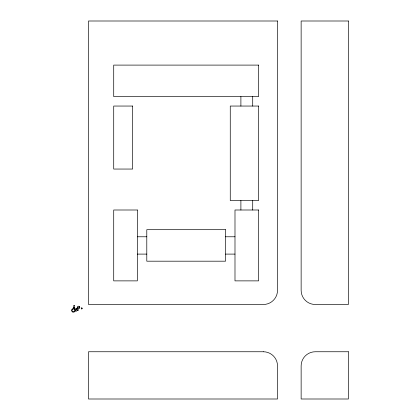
<?xml version="1.0" encoding="UTF-8"?>
<svg xmlns="http://www.w3.org/2000/svg" width="420" height="420" viewBox="0 0 420 420"><rect width="100%" height="100%" fill="white"/><g stroke="black" fill="none" stroke-linecap="round" stroke-linejoin="round"><path stroke-width="0.63" d="M81.911 308.868C80.945 307.419 83.16 308.301 81.716 308.889M81.837 308.847L81.79 307.907M137.34 236.775L146.79 236.775M225.54 236.775L234.99 236.775M137.34 254.1L146.79 254.1M225.54 254.1L234.99 254.1M73.978 307.482L74.167 308.301M73.285 307.734L73.6 307.419M73.285 308.049L73.978 308.112L73.915 307.419M75.947 308.653L76.739 308.653M81.853 307.913L81.27 308.296L81.653 308.884M77.942 308.621L77.973 308.637A0.63 0.63 0 0 1 78.388 307.451L78.54 307.508A0.64 0.64 0 0 0 79.296 306.526L79.207 306.437M252.709 96.6L252.709 106.05M252.709 200.55L252.709 210M240.896 96.6L240.896 106.05M240.896 200.55L240.896 210M77.983 310.306L77.983 310.685L77.369 310.685L77.369 310.306C79.868 310.517 76.618 307.346 76.892 309.787L77.453 310.238M277.515 21L88.515 21L88.515 304.5L263.34 304.5A14.175 14.175 0 0 0 277.515 290.325L277.515 21M348.39 21L301.14 21L301.14 290.325A14.175 14.175 0 0 0 315.315 304.5L348.39 304.5L348.39 21M258.615 65.1L113.715 65.1L113.715 96.6L258.615 96.6L258.615 65.1M132.615 106.05L113.715 106.05L113.715 169.05L132.615 169.05L132.615 106.05M258.615 106.05L230.265 106.05L230.265 200.55L258.615 200.55L258.615 106.05M137.34 210L113.715 210L113.715 280.875L137.34 280.875L137.34 210M258.615 210L234.99 210L234.99 280.875L258.615 280.875L258.615 210M225.54 229.688L146.79 229.688L146.79 261.188L225.54 261.188L225.54 229.688M74.513 305.55L73.568 305.55L73.568 306.495L74.513 306.495L74.513 305.55M74.23 307.419L73.285 307.419L73.285 308.364L74.23 308.364L74.23 307.419M73.852 307.482L73.348 307.986L73.852 307.986L73.852 307.482M76.739 308.264L75.947 308.264L75.947 308.999L76.739 308.999L76.739 308.264M263.34 351.75L88.515 351.75L88.515 399L277.515 399L277.515 365.925A14.175 14.175 0 0 0 263.34 351.75M348.39 351.75L315.315 351.75A14.175 14.175 0 0 0 301.14 365.925L301.14 399L348.39 399L348.39 351.75M79.06 306.343L78.739 306.238A1.27 1.27 0 0 0 77.259 307.708A1.27 1.27 0 0 0 79.144 308.595A1.27 1.27 0 0 0 79.338 306.521L79.06 306.343M75.569 310.937A0.824 0.824 0 0 0 76.944 310.538A0.824 0.824 0 0 0 75.91 309.55A0.824 0.824 0 0 0 75.569 310.937M72.686 311.514A1.365 1.365 0 0 0 74.786 310.427A1.365 1.365 0 0 0 72.791 309.157A1.365 1.365 0 0 0 72.686 311.514M72.466 311.908A1.811 1.811 0 0 0 75.233 310.427A1.811 1.811 0 0 0 72.566 308.768A1.811 1.811 0 0 0 72.466 311.908"/></g></svg>
